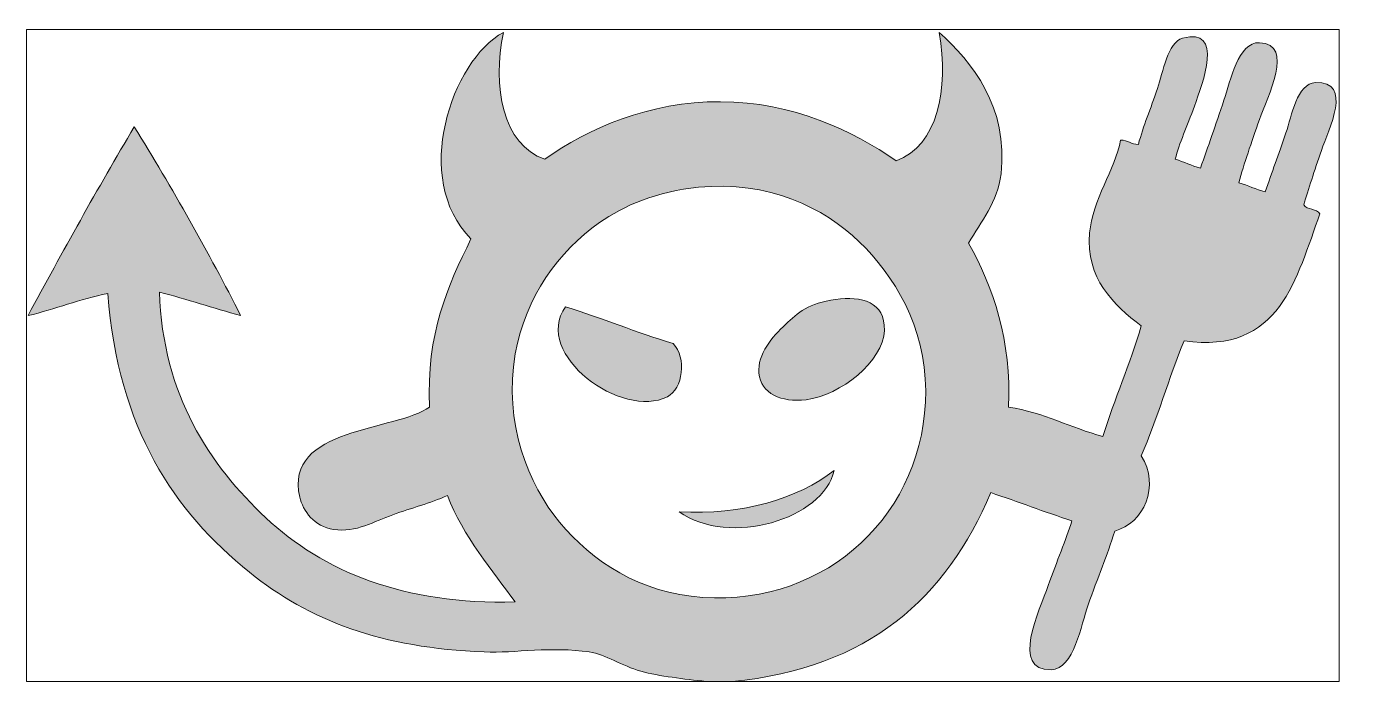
# Model space of a CAD drawing. Header units: inches. Extents: x 16 to 599, y 253 to 541.
import ezdxf

# ---------------------------------------------------------------- set-up
doc = ezdxf.new("R2010")
doc.units = ezdxf.units.IN
doc.header["$MEASUREMENT"] = 0
doc.layers.add('Layer 1', color=7, linetype='Continuous')

# ---------------------------------------------------------------- blocks, each defined once
blk = doc.blocks.new('block 4')
at = {"layer": 'Layer 1', "true_color": 0xffffff}
h = blk.add_hatch(color=7, dxfattribs=at)
h.dxf.hatch_style = 2
edge = h.paths.add_edge_path()
edge.add_spline(control_points=[(582.54, 516.04), (599.22, 516.76), (588.34, 495.31), (585.14, 486.19), (581.95, 477.1), (579.56, 469.02), (577.35, 462.19), (578.77, 459.93), (583.18, 460.66), (584.49, 458.29), (574.22, 430.48), (567.08, 396.11), (524.79, 402.49), (518.13, 386.01), (512.89, 368.1), (505.98, 351.88), (514.39, 338.8), (507.01, 321.9), (494.3, 318.78), (490.98, 307.77), (486.83, 298.3), (482.62, 286.34), (479.5, 277.51), (476.38, 258.12), (466.4, 257.79), (448.19, 257.19), (461.29, 283.98), (465.1, 294.77), (468.95, 305.69), (472.76, 314.7), (475.48, 323.33), (463.25, 327.1), (451.87, 331.72), (439.79, 335.65), (420.41, 289.5), (386.07, 258.3), (326.24, 252.6), (322.34, 252.6), (318.45, 252.6), (314.56, 252.6), (305.16, 253.74), (294.28, 254.82), (286.01, 257.14), (277.79, 259.44), (270.71, 264.44), (263.3, 265.58), (246.93, 268.08), (230.89, 265.06), (217.23, 265.58), (172.35, 267.26), (140.11, 279.51), (114.05, 300.61), (80.73, 327.61), (56.48, 363.52), (51.76, 423.25), (39.36, 420.73), (28.78, 416.39), (16.72, 413.52), (31.89, 441.61), (47.29, 469.47), (63.44, 496.58), (79.83, 470.13), (96.51, 440.53), (110.16, 413.52), (98.16, 416.87), (86.6, 420.68), (74.47, 423.9), (75.89, 378.59), (96.78, 347.52), (121.19, 324.62), (146.17, 301.2), (182.04, 286.08), (230.85, 287.64), (220.91, 301.06), (208.05, 316.53), (201, 334.36), (193.21, 330.99), (185.5, 328.91), (177, 325.92), (169.14, 323.16), (160.85, 317.94), (151.04, 319.43), (142.41, 320.74), (137.53, 327.63), (136.12, 333.71), (128.95, 364.49), (178.58, 362.69), (193.22, 373.29), (191.61, 405.61), (201.31, 426.63), (211.39, 447.26), (185.15, 473.69), (202.85, 525.65), (225.66, 538.1), (220.56, 514.38), (225.44, 488.47), (243.83, 482.3), (262.9, 495.84), (289.56, 507.71), (321.05, 507.61), (352.98, 507.5), (379.06, 494.81), (398.26, 481.65), (416.48, 488.21), (421.58, 512.93), (417.08, 538.1), (431.54, 525.37), (447.74, 504.93), (444.33, 475.81), (442.86, 463.23), (435.58, 455.08), (430.06, 445.31), (440.76, 426.56), (449.15, 402.17), (447.58, 373.29), (463.32, 370.86), (474.85, 364.23), (489.11, 360.31), (494.24, 377.02), (500.95, 392.16), (505.98, 408.98), (493.83, 418.3), (481.42, 429.92), (483.27, 449.86), (484.61, 464.4), (494.34, 477.75), (496.89, 490.74), (500.1, 490.69), (501.48, 488.83), (504.68, 488.79), (506.91, 497.08), (510.04, 504.29), (513.12, 513.45), (515.49, 520.52), (517.55, 533.66), (524.15, 535.51), (542.58, 540.67), (532.84, 515.53), (529.34, 505.66), (526.16, 496.71), (522.61, 489.36), (520.9, 482.3), (524.76, 481.19), (527.96, 479.41), (531.93, 478.41), (535.5, 488.04), (538.46, 497.05), (542.31, 508.26), (545.25, 516.82), (548.47, 533.9), (557.89, 533.56), (573.69, 533), (561.28, 509.54), (557.89, 499.82), (554.28, 489.47), (551.15, 480.38), (548.8, 471.92), (552.93, 470.86), (556.22, 468.96), (560.48, 468.03), (563.47, 476.53), (566.08, 484.01), (569.57, 493.98), (572.12, 501.26), (574.33, 515.69), (582.54, 516.04)], knot_values=[0, 0, 0, 0, 1, 1, 1, 2, 2, 2, 3, 3, 3, 4, 4, 4, 5, 5, 5, 6, 6, 6, 7, 7, 7, 8, 8, 8, 9, 9, 9, 10, 10, 10, 11, 11, 11, 12, 12, 12, 13, 13, 13, 14, 14, 14, 15, 15, 15, 16, 16, 16, 17, 17, 17, 18, 18, 18, 19, 19, 19, 20, 20, 20, 21, 21, 21, 22, 22, 22, 23, 23, 23, 24, 24, 24, 25, 25, 25, 26, 26, 26, 27, 27, 27, 28, 28, 28, 29, 29, 29, 30, 30, 30, 31, 31, 31, 32, 32, 32, 33, 33, 33, 34, 34, 34, 35, 35, 35, 36, 36, 36, 37, 37, 37, 38, 38, 38, 39, 39, 39, 40, 40, 40, 41, 41, 41, 42, 42, 42, 43, 43, 43, 44, 44, 44, 45, 45, 45, 46, 46, 46, 47, 47, 47, 48, 48, 48, 49, 49, 49, 50, 50, 50, 51, 51, 51, 52, 52, 52, 53, 53, 53, 54, 54, 54, 55, 55, 55, 55], degree=3, periodic=1)
edge = h.paths.add_edge_path()
edge.add_spline(control_points=[(313.26, 289.58), (368.2, 285.9), (411.38, 327.05), (411.24, 380.43), (411.17, 408.76), (397.2, 431.36), (382.04, 445.96), (366.43, 461), (342.18, 473), (311.31, 469.97), (293.39, 468.22), (278.46, 461.93), (267.84, 454.4), (249.86, 441.66), (235.38, 421.95), (230.85, 396.65), (225.48, 366.6), (236.81, 338.95), (250.32, 322.68), (264.6, 305.47), (285.58, 291.44), (313.26, 289.58)], knot_values=[0, 0, 0, 0, 1, 1, 1, 2, 2, 2, 3, 3, 3, 4, 4, 4, 5, 5, 5, 6, 6, 6, 7, 7, 7, 7], degree=3, periodic=1)
h = blk.add_hatch(color=7, dxfattribs=at)
h.dxf.hatch_style = 2
edge = h.paths.add_edge_path()
edge.add_spline(control_points=[(371.66, 420.66), (383.03, 422.26), (393.46, 419.57), (393.07, 407.03), (392.66, 393.47), (373.73, 378.39), (358.68, 376.53), (347.72, 375.18), (338.67, 379.29), (337.92, 388.21), (337.2, 396.73), (343.95, 404.19), (349.6, 409.63), (355.03, 414.86), (359.83, 418.99), (371.66, 420.66)], knot_values=[0, 0, 0, 0, 1, 1, 1, 2, 2, 2, 3, 3, 3, 4, 4, 4, 5, 5, 5, 5], degree=3, periodic=1)
h = blk.add_hatch(color=7, dxfattribs=at)
h.dxf.hatch_style = 2
edge = h.paths.add_edge_path()
edge.add_spline(control_points=[(300.28, 401.19), (306.31, 395), (304.54, 381.36), (297.69, 377.83), (277.96, 367.69), (238.22, 396.38), (252.91, 417.41), (269.1, 412.41), (284.05, 406.16), (300.28, 401.19)], knot_values=[0, 0, 0, 0, 1, 1, 1, 2, 2, 2, 3, 3, 3, 3], degree=3, periodic=1)
h = blk.add_hatch(color=7, dxfattribs=at)
h.dxf.hatch_style = 2
edge = h.paths.add_edge_path()
edge.add_spline(control_points=[(371.01, 345.39), (366.37, 324.11), (324.87, 311.55), (302.88, 327.22), (330.68, 325.64), (355.02, 333), (371.01, 345.39)], knot_values=[0, 0, 0, 0, 1, 1, 1, 2, 2, 2, 2], degree=3, periodic=1)
at = {"layer": 'Layer 1', "lineweight": 0}
for points, knots in [([(592.93, 539.4), (592.93, 443.8), (592.93, 348.2), (592.93, 252.6), (504.03, 252.6), (415.13, 252.6), (326.24, 252.6), (386.07, 258.3), (420.41, 289.5), (439.79, 335.65), (451.87, 331.72), (463.25, 327.1), (475.48, 323.33), (472.76, 314.7), (468.95, 305.69), (465.1, 294.77), (461.29, 283.98), (448.19, 257.19), (466.4, 257.79), (476.38, 258.12), (479.5, 277.51), (482.62, 286.34), (486.83, 298.3), (490.98, 307.77), (494.3, 318.78), (507.01, 321.9), (514.39, 338.8), (505.98, 351.88), (512.89, 368.1), (518.13, 386.01), (524.79, 402.49), (567.08, 396.11), (574.22, 430.48), (584.49, 458.29), (583.18, 460.66), (578.77, 459.93), (577.35, 462.19), (579.56, 469.02), (581.95, 477.1), (585.14, 486.19), (588.34, 495.31), (599.22, 516.76), (582.54, 516.04), (574.33, 515.69), (572.12, 501.26), (569.57, 493.98), (566.08, 484.01), (563.47, 476.53), (560.48, 468.03), (556.22, 468.96), (552.93, 470.86), (548.8, 471.92), (551.15, 480.38), (554.28, 489.47), (557.89, 499.82), (561.28, 509.54), (573.69, 533), (557.89, 533.56), (548.47, 533.9), (545.25, 516.82), (542.31, 508.26), (538.46, 497.05), (535.5, 488.04), (531.93, 478.41), (527.96, 479.41), (524.76, 481.19), (520.9, 482.3), (522.61, 489.36), (526.16, 496.71), (529.34, 505.66), (532.84, 515.53), (542.58, 540.67), (524.15, 535.51), (517.55, 533.66), (515.49, 520.52), (513.12, 513.45), (510.04, 504.29), (506.91, 497.08), (504.68, 488.79), (501.48, 488.83), (500.1, 490.69), (496.89, 490.74), (494.34, 477.75), (484.61, 464.4), (483.27, 449.86), (481.42, 429.92), (493.83, 418.3), (505.98, 408.98), (500.95, 392.16), (494.24, 377.02), (489.11, 360.31), (474.85, 364.23), (463.32, 370.86), (447.58, 373.29), (449.15, 402.17), (440.76, 426.56), (430.06, 445.31), (435.58, 455.08), (442.86, 463.23), (444.33, 475.81), (447.74, 504.93), (431.54, 525.37), (417.08, 538.1), (421.58, 512.93), (416.48, 488.21), (398.26, 481.65), (379.06, 494.81), (352.98, 507.5), (321.05, 507.61), (289.56, 507.71), (262.9, 495.84), (243.83, 482.3), (225.44, 488.47), (220.56, 514.38), (225.66, 538.1), (202.85, 525.65), (185.15, 473.69), (211.39, 447.26), (201.31, 426.63), (191.61, 405.61), (193.22, 373.29), (178.58, 362.69), (128.95, 364.49), (136.12, 333.71), (137.53, 327.63), (142.41, 320.74), (151.04, 319.43), (160.85, 317.94), (169.14, 323.16), (177, 325.92), (185.5, 328.91), (193.21, 330.99), (201, 334.36), (208.05, 316.53), (220.91, 301.06), (230.85, 287.64), (182.04, 286.08), (146.17, 301.2), (121.19, 324.62), (96.78, 347.52), (75.89, 378.59), (74.47, 423.9), (86.6, 420.68), (98.16, 416.87), (110.16, 413.52), (96.51, 440.53), (79.83, 470.13), (63.44, 496.58), (47.29, 469.47), (31.89, 441.61), (16.72, 413.52), (28.78, 416.39), (39.36, 420.73), (51.76, 423.25), (56.48, 363.52), (80.73, 327.61), (114.05, 300.61), (140.11, 279.51), (172.35, 267.26), (217.23, 265.58), (230.89, 265.06), (246.93, 268.08), (263.3, 265.58), (270.71, 264.44), (277.79, 259.44), (286.01, 257.14), (294.28, 254.82), (305.16, 253.74), (314.56, 252.6), (215.06, 252.6), (115.57, 252.6), (16.07, 252.6), (16.07, 348.2), (16.07, 443.8), (16.07, 539.4), (208.36, 539.4), (400.64, 539.4), (592.93, 539.4)], [0, 0, 0, 0, 1, 1, 1, 2, 2, 2, 3, 3, 3, 4, 4, 4, 5, 5, 5, 6, 6, 6, 7, 7, 7, 8, 8, 8, 9, 9, 9, 10, 10, 10, 11, 11, 11, 12, 12, 12, 13, 13, 13, 14, 14, 14, 15, 15, 15, 16, 16, 16, 17, 17, 17, 18, 18, 18, 19, 19, 19, 20, 20, 20, 21, 21, 21, 22, 22, 22, 23, 23, 23, 24, 24, 24, 25, 25, 25, 26, 26, 26, 27, 27, 27, 28, 28, 28, 29, 29, 29, 30, 30, 30, 31, 31, 31, 32, 32, 32, 33, 33, 33, 34, 34, 34, 35, 35, 35, 36, 36, 36, 37, 37, 37, 38, 38, 38, 39, 39, 39, 40, 40, 40, 41, 41, 41, 42, 42, 42, 43, 43, 43, 44, 44, 44, 45, 45, 45, 46, 46, 46, 47, 47, 47, 48, 48, 48, 49, 49, 49, 50, 50, 50, 51, 51, 51, 52, 52, 52, 53, 53, 53, 54, 54, 54, 55, 55, 55, 56, 56, 56, 57, 57, 57, 58, 58, 58, 59, 59, 59, 59]), ([(582.54, 516.04), (599.22, 516.76), (588.34, 495.31), (585.14, 486.19), (581.95, 477.1), (579.56, 469.02), (577.35, 462.19), (578.77, 459.93), (583.18, 460.66), (584.49, 458.29), (574.22, 430.48), (567.08, 396.11), (524.79, 402.49), (518.13, 386.01), (512.89, 368.1), (505.98, 351.88), (514.39, 338.8), (507.01, 321.9), (494.3, 318.78), (490.98, 307.77), (486.83, 298.3), (482.62, 286.34), (479.5, 277.51), (476.38, 258.12), (466.4, 257.79), (448.19, 257.19), (461.29, 283.98), (465.1, 294.77), (468.95, 305.69), (472.76, 314.7), (475.48, 323.33), (463.25, 327.1), (451.87, 331.72), (439.79, 335.65), (420.41, 289.5), (386.07, 258.3), (326.24, 252.6), (322.34, 252.6), (318.45, 252.6), (314.56, 252.6), (305.16, 253.74), (294.28, 254.82), (286.01, 257.14), (277.79, 259.44), (270.71, 264.44), (263.3, 265.58), (246.93, 268.08), (230.89, 265.06), (217.23, 265.58), (172.35, 267.26), (140.11, 279.51), (114.05, 300.61), (80.73, 327.61), (56.48, 363.52), (51.76, 423.25), (39.36, 420.73), (28.78, 416.39), (16.72, 413.52), (31.89, 441.61), (47.29, 469.47), (63.44, 496.58), (79.83, 470.13), (96.51, 440.53), (110.16, 413.52), (98.16, 416.87), (86.6, 420.68), (74.47, 423.9), (75.89, 378.59), (96.78, 347.52), (121.19, 324.62), (146.17, 301.2), (182.04, 286.08), (230.85, 287.64), (220.91, 301.06), (208.05, 316.53), (201, 334.36), (193.21, 330.99), (185.5, 328.91), (177, 325.92), (169.14, 323.16), (160.85, 317.94), (151.04, 319.43), (142.41, 320.74), (137.53, 327.63), (136.12, 333.71), (128.95, 364.49), (178.58, 362.69), (193.22, 373.29), (191.61, 405.61), (201.31, 426.63), (211.39, 447.26), (185.15, 473.69), (202.85, 525.65), (225.66, 538.1), (220.56, 514.38), (225.44, 488.47), (243.83, 482.3), (262.9, 495.84), (289.56, 507.71), (321.05, 507.61), (352.98, 507.5), (379.06, 494.81), (398.26, 481.65), (416.48, 488.21), (421.58, 512.93), (417.08, 538.1), (431.54, 525.37), (447.74, 504.93), (444.33, 475.81), (442.86, 463.23), (435.58, 455.08), (430.06, 445.31), (440.76, 426.56), (449.15, 402.17), (447.58, 373.29), (463.32, 370.86), (474.85, 364.23), (489.11, 360.31), (494.24, 377.02), (500.95, 392.16), (505.98, 408.98), (493.83, 418.3), (481.42, 429.92), (483.27, 449.86), (484.61, 464.4), (494.34, 477.75), (496.89, 490.74), (500.1, 490.69), (501.48, 488.83), (504.68, 488.79), (506.91, 497.08), (510.04, 504.29), (513.12, 513.45), (515.49, 520.52), (517.55, 533.66), (524.15, 535.51), (542.58, 540.67), (532.84, 515.53), (529.34, 505.66), (526.16, 496.71), (522.61, 489.36), (520.9, 482.3), (524.76, 481.19), (527.96, 479.41), (531.93, 478.41), (535.5, 488.04), (538.46, 497.05), (542.31, 508.26), (545.25, 516.82), (548.47, 533.9), (557.89, 533.56), (573.69, 533), (561.28, 509.54), (557.89, 499.82), (554.28, 489.47), (551.15, 480.38), (548.8, 471.92), (552.93, 470.86), (556.22, 468.96), (560.48, 468.03), (563.47, 476.53), (566.08, 484.01), (569.57, 493.98), (572.12, 501.26), (574.33, 515.69), (582.54, 516.04)], [0, 0, 0, 0, 1, 1, 1, 2, 2, 2, 3, 3, 3, 4, 4, 4, 5, 5, 5, 6, 6, 6, 7, 7, 7, 8, 8, 8, 9, 9, 9, 10, 10, 10, 11, 11, 11, 12, 12, 12, 13, 13, 13, 14, 14, 14, 15, 15, 15, 16, 16, 16, 17, 17, 17, 18, 18, 18, 19, 19, 19, 20, 20, 20, 21, 21, 21, 22, 22, 22, 23, 23, 23, 24, 24, 24, 25, 25, 25, 26, 26, 26, 27, 27, 27, 28, 28, 28, 29, 29, 29, 30, 30, 30, 31, 31, 31, 32, 32, 32, 33, 33, 33, 34, 34, 34, 35, 35, 35, 36, 36, 36, 37, 37, 37, 38, 38, 38, 39, 39, 39, 40, 40, 40, 41, 41, 41, 42, 42, 42, 43, 43, 43, 44, 44, 44, 45, 45, 45, 46, 46, 46, 47, 47, 47, 48, 48, 48, 49, 49, 49, 50, 50, 50, 51, 51, 51, 52, 52, 52, 53, 53, 53, 54, 54, 54, 55, 55, 55, 55]), ([(313.26, 289.58), (368.2, 285.9), (411.38, 327.05), (411.24, 380.43), (411.17, 408.76), (397.2, 431.36), (382.04, 445.96), (366.43, 461), (342.18, 473), (311.31, 469.97), (293.39, 468.22), (278.46, 461.93), (267.84, 454.4), (249.86, 441.66), (235.38, 421.95), (230.85, 396.65), (225.48, 366.6), (236.81, 338.95), (250.32, 322.68), (264.6, 305.47), (285.58, 291.44), (313.26, 289.58)], [0, 0, 0, 0, 1, 1, 1, 2, 2, 2, 3, 3, 3, 4, 4, 4, 5, 5, 5, 6, 6, 6, 7, 7, 7, 7]), ([(411.24, 380.43), (411.38, 327.05), (368.2, 285.9), (313.26, 289.58), (285.58, 291.44), (264.6, 305.47), (250.32, 322.68), (236.81, 338.95), (225.48, 366.6), (230.85, 396.65), (235.38, 421.95), (249.86, 441.66), (267.84, 454.4), (278.46, 461.93), (293.39, 468.22), (311.31, 469.97), (342.18, 473), (366.43, 461), (382.04, 445.96), (397.2, 431.36), (411.17, 408.76), (411.24, 380.43)], [0, 0, 0, 0, 1, 1, 1, 2, 2, 2, 3, 3, 3, 4, 4, 4, 5, 5, 5, 6, 6, 6, 7, 7, 7, 7]), ([(393.07, 407.03), (393.46, 419.57), (383.03, 422.26), (371.66, 420.66), (359.83, 418.99), (355.03, 414.86), (349.6, 409.63), (343.95, 404.19), (337.2, 396.73), (337.92, 388.21), (338.67, 379.29), (347.72, 375.18), (358.68, 376.53), (373.73, 378.39), (392.66, 393.47), (393.07, 407.03)], [0, 0, 0, 0, 1, 1, 1, 2, 2, 2, 3, 3, 3, 4, 4, 4, 5, 5, 5, 5]), ([(371.66, 420.66), (383.03, 422.26), (393.46, 419.57), (393.07, 407.03), (392.66, 393.47), (373.73, 378.39), (358.68, 376.53), (347.72, 375.18), (338.67, 379.29), (337.92, 388.21), (337.2, 396.73), (343.95, 404.19), (349.6, 409.63), (355.03, 414.86), (359.83, 418.99), (371.66, 420.66)], [0, 0, 0, 0, 1, 1, 1, 2, 2, 2, 3, 3, 3, 4, 4, 4, 5, 5, 5, 5]), ([(297.69, 377.83), (304.54, 381.36), (306.31, 395), (300.28, 401.19), (284.05, 406.16), (269.1, 412.41), (252.91, 417.41), (238.22, 396.38), (277.96, 367.69), (297.69, 377.83)], [0, 0, 0, 0, 1, 1, 1, 2, 2, 2, 3, 3, 3, 3]), ([(300.28, 401.19), (306.31, 395), (304.54, 381.36), (297.69, 377.83), (277.96, 367.69), (238.22, 396.38), (252.91, 417.41), (269.1, 412.41), (284.05, 406.16), (300.28, 401.19)], [0, 0, 0, 0, 1, 1, 1, 2, 2, 2, 3, 3, 3, 3]), ([(302.88, 327.22), (324.87, 311.55), (366.37, 324.11), (371.01, 345.39), (355.02, 333), (330.68, 325.64), (302.88, 327.22)], [0, 0, 0, 0, 1, 1, 1, 2, 2, 2, 2]), ([(371.01, 345.39), (366.37, 324.11), (324.87, 311.55), (302.88, 327.22), (330.68, 325.64), (355.02, 333), (371.01, 345.39)], [0, 0, 0, 0, 1, 1, 1, 2, 2, 2, 2])]:
    blk.add_open_spline(points, degree=3, knots=knots, dxfattribs=at)
blk = doc.blocks.new('block 3')
at = {"layer": 'Layer 1'}
blk.add_blockref('block 4', (0, 0), dxfattribs=at)
blk = doc.blocks.new('block 2')
at = {"layer": 'Layer 1'}
blk.add_blockref('block 3', (0, 0), dxfattribs=at)

msp = doc.modelspace()

# ---------------------------------------------------------------- block references
at = {"layer": 'Layer 1'}
msp.add_blockref('block 2', (0, 0), dxfattribs=at)

doc.saveas('drawing.dxf')
